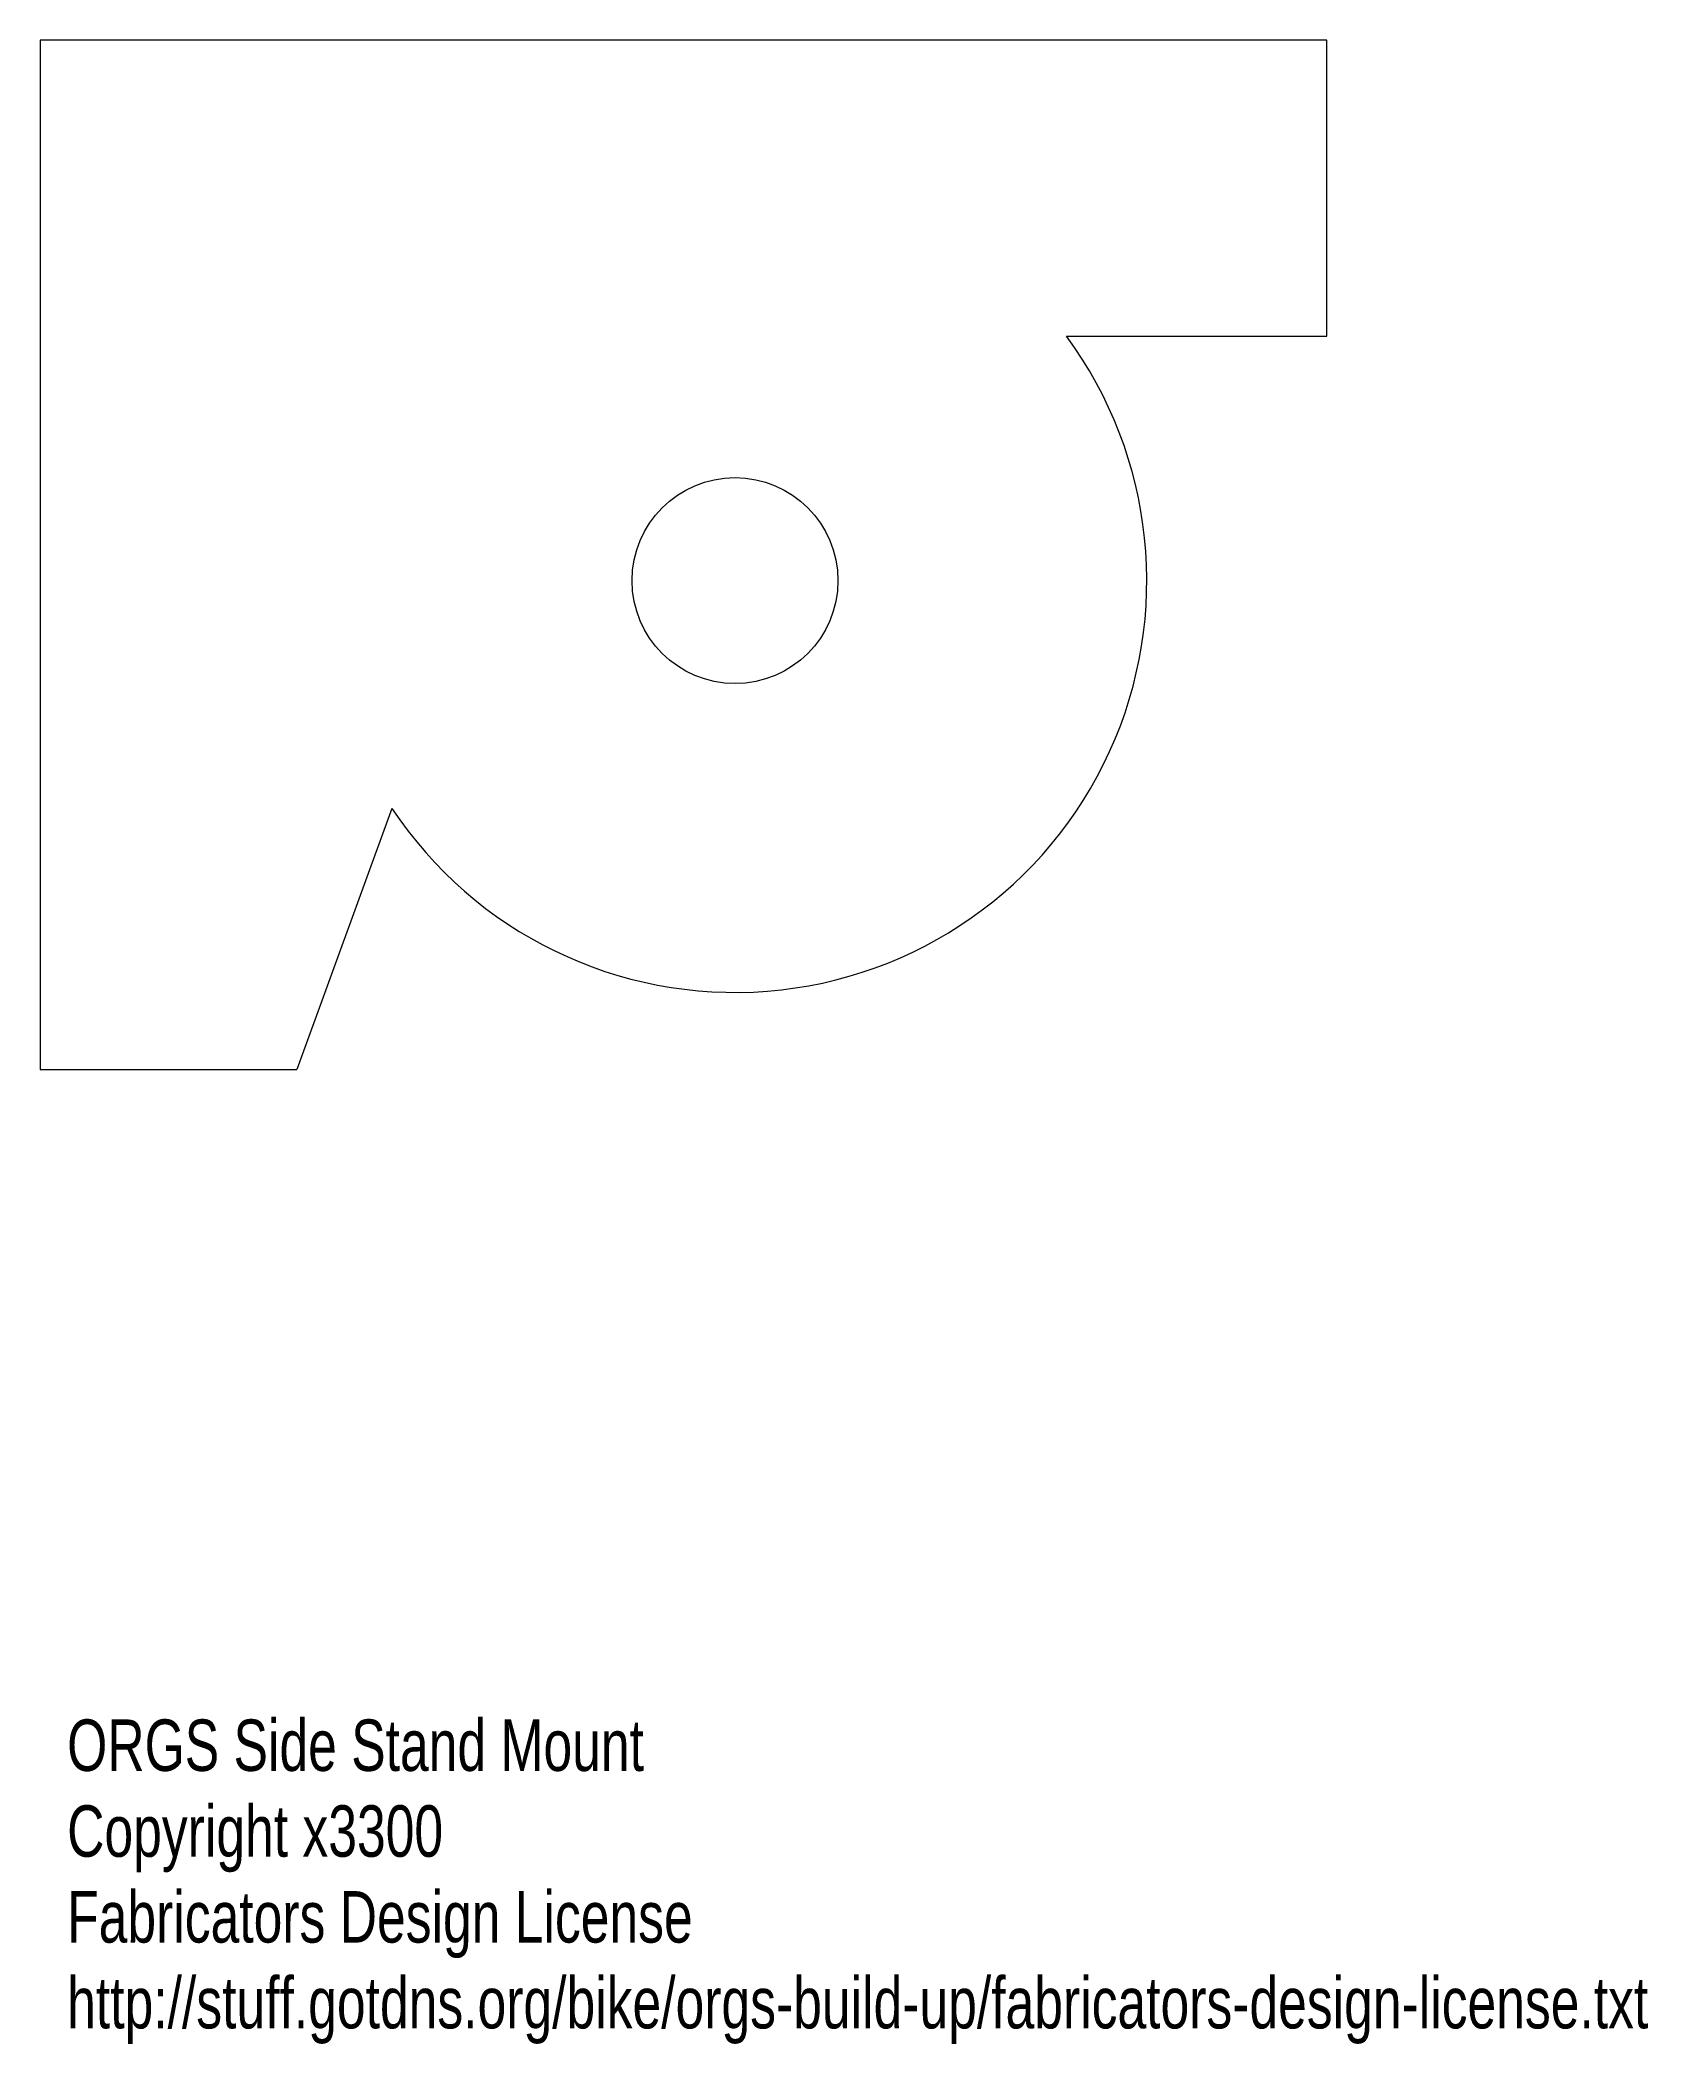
# Model space of a CAD drawing. Header units: millimetres. Extents: x 0 to 62.5, y -37.9 to 40.
import ezdxf

# ---------------------------------------------------------------- set-up
doc = ezdxf.new("R2010")
doc.units = ezdxf.units.MM
doc.layers.get('0').update_dxf_attribs({"linetype": 'CONTINUOUS', "lineweight": 0})
doc.layers.add('text', color=7, linetype='CONTINUOUS', lineweight=0)
doc.styles.get("Standard").update_dxf_attribs({"font": 'txt', "width": 0.75})

msp = doc.modelspace()

# ---------------------------------------------------------------- linework, layer by layer
for p, q in [((50, 40), (0, 40)), ((0, 40), (0, 0)), ((50, 28.5), (50, 40)), ((39.874, 28.5), (50, 28.5)), ((13.67, 10.151), (9.975, 0)), ((0, 0), (9.975, 0))]:
    msp.add_line(p, q)
msp.add_circle((27, 19), 4)
msp.add_arc((27, 19), 16, 213.57643, 36.42357)

# ---------------------------------------------------------------- texts
at = {"layer": 'text', "insert": (1.052, -25.247), "char_height": 2, "width": 100, "attachment_point": 1}
msp.add_mtext('ORGS Side Stand Mount\\PCopyright x3300\\PFabricators Design License\\Phttp://stuff.gotdns.org/bike/orgs-build-up/fabricators-design-license.txt\\P', dxfattribs=at)

doc.saveas('drawing.dxf')
